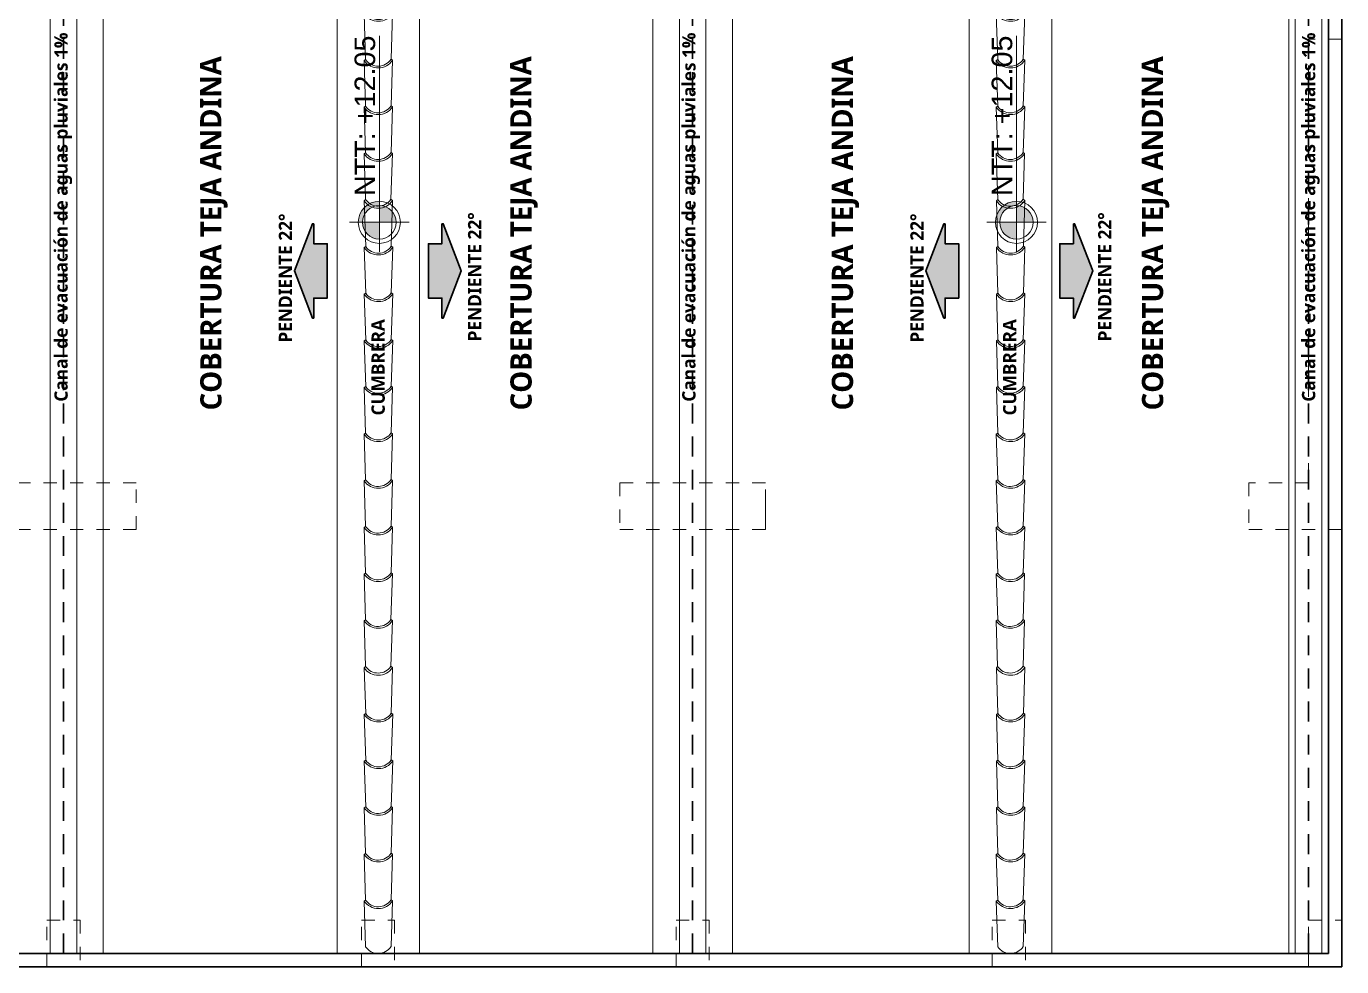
# Model space of a CAD drawing. Header units: metres. Extents: x 27 to 147, y -173 to 8.
# Drawn here: x 73.8 to 83.73, y -111.32 to -104.23 of the extents above; entities that cross this region are included whole.
import ezdxf

# ---------------------------------------------------------------- set-up
doc = ezdxf.new("R2010")
doc.units = ezdxf.units.M
doc.linetypes.add('DASHED2', pattern=[0.375, 0.25, -0.125])
doc.linetypes.add('HIDDEN2', pattern=[0.1875, 0.125, -0.0625])
for name, color, linetype, lineweight in [('2D Drafting - General_Pen_No__46', 7, 'Continuous', 25), ('Cotas varias El', 253, 'Continuous', 13), ('Equipamiento SR', 23, 'Continuous', 0), ('GRAFO 4', 7, 'Continuous', 30), ('GRAFO01', 7, 'Continuous', 0), ('I.S. CANALETAS', 12, 'Continuous', 0), ('linea0016', 144, 'HIDDEN2', 9), ('TEJAS ANDINA', 253, 'Continuous', 0), ('TEXTO 100', 7, 'Continuous', 20), ('TEXTOS-SUBTITULO', 7, 'Continuous', 30), ('VENTANAS  50', 161, 'Continuous', 9)]:
    doc.layers.add(name, color=color, linetype=linetype, lineweight=lineweight)
doc.layers.add('Interior - Furniture _Pen_No__3', color=7, linetype='Continuous', lineweight=18, true_color=0xff6600)
doc.layers.add('Mobiliario', color=7, linetype='Continuous', lineweight=0, true_color=0x7f7f7f)
doc.styles.add('GENERATED_STYLE_2', font='arial.ttf')
doc.styles.add('JOS', font='arial.ttf', dxfattribs={"height": 1})
doc.styles.add('TURBO_BASS', font='swisseb.ttf')

# ---------------------------------------------------------------- blocks, each defined once
blk = doc.blocks.new('A$C295C7585')
at = {"layer": 'Mobiliario', "lineweight": 15}
for p, q in [((1.374978025502969, 3.076203088460716), (1.513853283491699, 3.40416242087349)), ((1.513853283491699, 3.40416242087349), (1.527648820229842, 3.406546360073889)), ((1.556330874160267, 2.995064099900674), (1.716417933508637, 3.313533070731637)), ((1.716417933508637, 3.313533070731637), (1.70900166888714, 3.325407371513847)), ((1.222307230775641, 2.745859816847769), (1.36118248876528, 3.073819149260316)), ((1.36118248876528, 3.073819149260316), (1.374978025502969, 3.076203088460716)), ((1.403660079433394, 2.6647208282875), (1.563747138781764, 2.983189799118463)), ((1.563747138781764, 2.983189799118463), (1.556330874160267, 2.995064099900674)), ((1.069636436049223, 2.415516545234141), (1.208511694038407, 2.743475877646915)), ((1.208511694038407, 2.743475877646915), (1.222307230776096, 2.745859816847542)), ((1.250989284706975, 2.334377556673871), (1.411076344054891, 2.652846527505289)), ((1.411076344054891, 2.652846527505289), (1.403660079433394, 2.6647208282875)), ((0.9169656413223493, 2.085173273620967), (1.055840899311079, 2.413132606033741)), ((1.055840899311079, 2.413132606033741), (1.069636436048768, 2.415516545234595)), ((1.098318489980102, 2.004034285060698), (1.258405549328472, 2.322503255891888)), ((1.258405549328472, 2.322503255891888), (1.25098928470652, 2.334377556674326)), ((0.7650785429282223, 1.751017721853714), (0.9031190902182971, 2.079350511766734)), ((0.9031190902182971, 2.079350511766734), (0.9169656413223493, 2.085173273620967)), ((0.94643139158552, 1.66987873329299), (1.10492039455994, 1.989062689736784)), ((1.10492039455994, 1.989062689736784), (1.098439325062163, 2.004274668164622)), ((0.612407748201349, 1.420674450239858), (0.7512830061905333, 1.748633782652632)), ((0.7512830061905333, 1.748633782652632), (0.7650785429282223, 1.751017721853486)), ((0.7937605968586467, 1.339535461679816), (0.953847656207472, 1.658004432511007)), ((0.953847656207472, 1.658004432511007), (0.94643139158552, 1.66987873329299)), ((0.4597369534749305, 1.090331178626684), (0.5986122114636601, 1.418290511039459)), ((0.5986122114636601, 1.418290511039459), (0.6124077482018038, 1.420674450240085)), ((0.8011768614805987, 1.327661160897833), (0.7937605968591015, 1.339535461679816)), ((0.6410898021322282, 1.009192190066642), (0.8011768614805987, 1.327661160897833)), ((0.3070661587476025, 0.7599879070137376), (0.4459414167367868, 1.087947239426285)), ((0.4459414167367868, 1.087947239426285), (0.4597369534749305, 1.090331178626911)), ((0.4884190074053549, 0.6788489184534683), (0.6485060667537255, 0.997317889284659)), ((0.6485060667537255, 0.997317889284659), (0.6410898021322282, 1.009192190066642)), ((0.1543953640207292, 0.4296446354001091), (0.2932706220099135, 0.757603967813111)), ((0.2932706220099135, 0.757603967813111), (0.3070661587480572, 0.7599879070135103)), ((0.3357482126784817, 0.3485056468398398), (0.4958352720268522, 0.6669746176712579)), ((0.4958352720268522, 0.6669746176712579), (0.4884190074053549, 0.6788489184534683)), ((0.001724569293855893, 0.09930136378693533), (0.1405998272830402, 0.4272606961997099)), ((0.1405998272830402, 0.4272606961997099), (0.1543953640207292, 0.4296446354007912)), ((0.1830774179516084, 0.01816237522666597), (0.3431644773004336, 0.3366313460578567)), ((0.3431644773004336, 0.3366313460578567), (0.3357482126784817, 0.3485056468402945))]:
    blk.add_line(p, q, dxfattribs=at)
for centre, radius, start, end in [((1.64559542193274, 3.42692813519011), 0.1336946849706216, 189.8041789864884, 301.9874291323811), ((1.64559542193274, 3.42692813519011), 0.1196946849706216, 189.8041789864884, 301.9874291323811), ((1.492924627205866, 3.096584863576936), 0.1336946849706216, 189.8041789864884, 301.9874291323811), ((1.492924627205866, 3.096584863576936), 0.1196946849706216, 189.8041789864884, 301.9874291323811), ((1.340253832479448, 2.766241591963535), 0.1336946849706216, 189.8041789864884, 301.9874291323811), ((1.340253832479448, 2.766241591963535), 0.1196946849706216, 189.8041789864884, 301.9874291323811), ((1.187583037752574, 2.435898320350134), 0.1336946849706216, 189.8041789864884, 301.9874291323811), ((1.187583037752574, 2.435898320350134), 0.1196946849706216, 189.8041789864884, 301.9874291323811), ((1.034204698330086, 2.101672659223368), 0.1329726096647947, 189.6640148896703, 302.1275932302208), ((1.034912243024337, 2.105555048736051), 0.1196946849706216, 189.8041789864884, 301.9874291323811), ((0.8830251446311195, 1.77139949696948), 0.1336946849706216, 189.8041789864884, 301.9874291323811), ((0.8830251446311195, 1.77139949696948), 0.1196946849706216, 189.8041789864884, 301.9874291323811), ((0.7303543499047009, 1.441056225356306), 0.1336946849706216, 189.8041789864884, 301.9874291323811), ((0.7303543499047009, 1.441056225356306), 0.1196946849706216, 189.8041789864884, 301.9874291323811), ((0.5776835551778277, 1.110712953743132), 0.1336946849706216, 189.8041789864884, 301.9874291323811), ((0.5776835551778277, 1.110712953743132), 0.1196946849706216, 189.8041789864884, 301.9874291323811), ((0.4250127604509544, 0.7803696821295034), 0.1336946849706216, 189.8041789864884, 301.9874291323811), ((0.4250127604509544, 0.7803696821295034), 0.1196946849706216, 189.8041789864884, 301.9874291323811), ((0.2723419657240811, 0.4500264105163296), 0.1336946849706216, 189.8041789864884, 301.9874291323811), ((0.2723419657240811, 0.4500264105163296), 0.1196946849706216, 189.8041789864884, 301.9874291323811), ((0.1196711709962983, 0.119683138902019), 0.1196946849706216, 189.8041789864884, 301.9874291323811)]:
    blk.add_arc(centre, radius, start, end, dxfattribs=at)

msp = doc.modelspace()

# ---------------------------------------------------------------- hatches: boundary and pattern name
at = {"layer": 'Interior - Furniture _Pen_No__3', "true_color": 0x939598}
h = msp.add_hatch(color=252, dxfattribs=at)
h.dxf.hatch_style = 1
h.paths.add_polyline_path([(76.06920694903087, -105.8687802897814), (75.96680695320015, -105.8687802901569), (75.96680695264439, -105.7177402882073), (75.95698002541758, -105.7177402882461), (75.82038584114781, -106.0735802906963), (75.95698002803795, -106.4294202921424), (75.96680695526396, -106.4294202921065), (75.96680695470818, -106.2783802924249), (76.06920695053881, -106.2783802920464)])
h = msp.add_hatch(color=252, dxfattribs=at)
h.dxf.hatch_style = 1
h.paths.add_polyline_path([(76.83229126854084, -106.2783802920464), (76.93469126437148, -106.2783802924249), (76.9346912638157, -106.4294202921065), (76.94451819104171, -106.4294202921424), (77.08111237793185, -106.0735802906963), (76.94451819366208, -105.7177402882461), (76.93469126643527, -105.7177402882073), (76.93469126587951, -105.8687802901569), (76.83229127004878, -105.8687802897814)])
h = msp.add_hatch(color=252, dxfattribs=at)
h.dxf.hatch_style = 1
h.paths.add_polyline_path([(80.83616005301198, -105.8687802897814), (80.73376005718126, -105.8687802901569), (80.7337600566255, -105.7177402882073), (80.72393312939869, -105.7177402882461), (80.58733894512892, -106.0735802906963), (80.72393313201906, -106.4294202921424), (80.73376005924507, -106.4294202921065), (80.73376005868928, -106.2783802924249), (80.83616005451992, -106.2783802920464)])
h = msp.add_hatch(color=252, dxfattribs=at)
h.dxf.hatch_style = 1
h.paths.add_polyline_path([(81.59924437252195, -106.2783802920464), (81.70164436835259, -106.2783802924249), (81.7016443677968, -106.4294202921065), (81.71147129502282, -106.4294202921424), (81.84806548191295, -106.0735802906963), (81.71147129764319, -105.7177402882461), (81.70164437041637, -105.7177402882073), (81.70164436986062, -105.8687802901569), (81.5992443740299, -105.8687802897814)])
at = {"layer": 'TEXTO 100', "ltscale": 1.3}
h = msp.add_hatch(color=256, dxfattribs=at)
edge = h.paths.add_edge_path()
edge.add_line((76.4621180774086, -105.580105800188), (76.4621180754126, -105.7065561379983))
edge.add_line((76.4621180754126, -105.7065561379983), (76.58856841297319, -105.7065561379983))
edge.add_arc((76.4621180754126, -105.7065561368751), 0.1264503375606894, 359.9999994913017, 449.9999990956475)
edge = h.paths.add_edge_path()
edge.add_arc((76.4621180774086, -105.7065561371248), 0.1264503395565726, 180.0000003956542, 270)
edge.add_line((76.4621180774086, -105.833006475808), (76.4621180754126, -105.7065561379977))
edge.add_line((76.4621180754126, -105.7065561379983), (76.33566773785202, -105.7065561379983))
edge = h.paths.add_edge_path()
edge.add_line((76.30340214986768, -105.7065561379983), (76.3356677378521, -105.7065561379983))
edge.add_arc((76.4621180774086, -105.7065561388711), 0.1264503395565726, 90, 179.9999996043458, ccw=False)
edge.add_line((76.4621180774086, -105.580105800188), (76.4621180754126, -105.5478402102075))
edge.add_arc((76.4621180754126, -105.7065561368751), 0.1587159266678152, 90, 180.0000004052843)
for points in [[(76.4621180754126, -105.5478402101649, 0.4120774747802481), (76.30340637488177, -105.7053977500582), (76.33567304355142, -105.7053977500582, -0.4115329230338712), (76.4621180754126, -105.5801058001379)], [(81.27192370420403, -105.5478402101649, 0.4120774747802481), (81.1132120036732, -105.7053977500582), (81.14547867234285, -105.7053977500582, -0.4115329230338712), (81.27192370420403, -105.5801058001379)]]:
    msp.add_hatch(color=256, dxfattribs=at).paths.add_polyline_path(points)
h = msp.add_hatch(color=256, dxfattribs=at)
edge = h.paths.add_edge_path()
edge.add_line((81.27192370620003, -105.580105800188), (81.27192370420403, -105.7065561379983))
edge.add_line((81.27192370420403, -105.7065561379983), (81.39837404176461, -105.7065561379983))
edge.add_arc((81.27192370420403, -105.7065561368751), 0.1264503375606894, 359.9999994913017, 449.9999990956475)
edge = h.paths.add_edge_path()
edge.add_arc((81.27192370620003, -105.7065561371248), 0.1264503395565726, 180.0000003956542, 270)
edge.add_line((81.27192370620003, -105.833006475808), (81.27192370420403, -105.7065561379977))
edge.add_line((81.27192370420403, -105.7065561379983), (81.14547336664344, -105.7065561379983))
edge = h.paths.add_edge_path()
edge.add_line((81.11320777865899, -105.7065561379983), (81.14547336664342, -105.7065561379983))
edge.add_arc((81.27192370620003, -105.7065561388711), 0.1264503395565726, 90, 179.9999996043458, ccw=False)
edge.add_line((81.27192370620003, -105.580105800188), (81.27192370420403, -105.5478402102075))
edge.add_arc((81.27192370420403, -105.7065561368751), 0.1587159266678152, 90, 180.0000004052843)

# ---------------------------------------------------------------- linework, layer by layer
at = {"layer": 'Cotas varias El'}
for p, q in [((76.14277204883388, -100.9234129995979), (76.14277204883388, -111.2235144146177)), ((76.76623424619027, -100.9234129995979), (76.76623424619027, -111.2235144146177)), ((80.91510554571437, -100.9233763689378), (80.91510554571437, -111.2234777839576)), ((81.53856774307064, -100.9233763689378), (81.53856774307064, -111.2234777839576))]:
    msp.add_line(p, q, dxfattribs=at)
at = {"layer": 'Equipamiento SR'}
for points in [[(74.37742582388137, -100.9234867833245), (78.52742584404461, -100.9234867833245), (78.52742584404461, -111.223514414526), (74.37742582388137, -111.223514414526)], [(79.12742638332327, -100.9234603027991), (83.3274274394779, -100.9234603027991), (83.3274274394779, -111.2234777838659), (79.12742638332327, -111.2234777838659)]]:
    msp.add_lwpolyline(points, close=True, dxfattribs=at)
at = {"layer": 'GRAFO 4', "linetype": 'Continuous'}
for points in [[(54.92742397717905, -99.72345572369805), (83.72742807929569, -99.72345572369805), (83.72742808032808, -111.3234777838659), (54.92742397821155, -111.3234777838659)], [(55.02742397718794, -99.82345572369807), (83.62742807930454, -99.82345572369807), (83.62742808031919, -111.2234777838659), (55.02742397820259, -111.2234777838659)]]:
    msp.add_lwpolyline(points, close=True, dxfattribs=at)
at = {"layer": 'GRAFO 4', "linetype": 'Continuous', "flags": 128}
for points in [[(75.96680695264439, -105.7177402882073), (75.95698002541758, -105.7177402882461), (75.82038584114781, -106.0735802906963), (75.95698002803795, -106.4294202921424), (75.96680695526396, -106.4294202921065), (75.96680695470818, -106.2783802924249), (76.06920695053881, -106.2783802920464), (76.06920694903087, -105.8687802897814), (75.96680695320015, -105.8687802901569)], [(76.93469126643527, -105.7177402882073), (76.94451819366208, -105.7177402882461), (77.08111237793185, -106.0735802906963), (76.94451819104171, -106.4294202921424), (76.9346912638157, -106.4294202921065), (76.93469126437148, -106.2783802924249), (76.83229126854084, -106.2783802920464), (76.83229127004878, -105.8687802897814), (76.93469126587951, -105.8687802901569)], [(80.7337600566255, -105.7177402882073), (80.72393312939869, -105.7177402882461), (80.58733894512892, -106.0735802906963), (80.72393313201906, -106.4294202921424), (80.73376005924507, -106.4294202921065), (80.73376005868928, -106.2783802924249), (80.83616005451992, -106.2783802920464), (80.83616005301198, -105.8687802897814), (80.73376005718126, -105.8687802901569)], [(81.70164437041637, -105.7177402882073), (81.71147129764319, -105.7177402882461), (81.84806548191295, -106.0735802906963), (81.71147129502282, -106.4294202921424), (81.7016443677968, -106.4294202921065), (81.70164436835259, -106.2783802924249), (81.59924437252195, -106.2783802920464), (81.5992443740299, -105.8687802897814), (81.70164436986062, -105.8687802901569)]]:
    msp.add_lwpolyline(points, close=True, dxfattribs=at)
at = {"layer": 'GRAFO01', "color": 251, "linetype": 'DASHED2', "lineweight": 9, "ltscale": 0.2}
for points in [[(83.72742807929569, -108.0234832865091), (83.72742802448852, -104.3234972788728), (83.47742802964217, -104.3234972788728), (83.47742808446048, -107.6734833381318), (83.02742805803484, -107.6734833380313), (83.02742805772175, -108.0234832863484)], [(73.52742582389237, -108.0234825763019), (74.62742582387045, -108.0234826927218), (74.62742617289496, -107.6734826927637), (73.52742617291733, -107.6734825763436)], [(78.27742638333427, -108.023492773293), (79.37742638331235, -108.0234928897129), (79.37742673233686, -107.6734928897548), (78.27742673235923, -107.6734927733347)], [(74.2024260507311, -111.3234777460142), (73.95242616707276, -111.3234777460925), (73.95242581801665, -110.973477746132), (74.202425701675, -110.9734777460535)], [(76.57742678672469, -111.3234334491038), (76.32742690306634, -111.323433449182), (76.32742655401023, -110.9734334492216), (76.57742643766858, -110.9734334491431)], [(78.95242722912701, -111.3234878643981), (78.70242734546866, -111.3234878644763), (78.70242699641256, -110.9734878645158), (78.9524268800709, -110.9734878644374)], [(81.33993080303514, -111.3234476173584), (81.0899309193768, -111.3234476174366), (81.08993057032069, -110.9734476174761), (81.33993045397904, -110.9734476173977)], [(83.72742715835648, -111.3234832452488), (83.47742727469813, -111.323483245327), (83.47742692564202, -110.9734832453665), (83.72742680930037, -110.9734832452881)]]:
    msp.add_lwpolyline(points, close=True, dxfattribs=at)
at = {"layer": 'I.S. CANALETAS'}
for p, q in [((73.97720062524218, -100.6939204934238), (73.97720062524195, -111.2234927099226)), ((74.17720062524222, -100.6939204934238), (74.17720062524177, -111.2234927099226)), ((78.72720036345447, -100.693920996147), (78.72720036345424, -111.2234932126457)), ((78.92720036345452, -100.693920996147), (78.92720036345406, -111.2234932126457)), ((83.3774251771913, -100.6936681400964), (83.37743052725398, -111.2234909007332)), ((83.577425177191, -100.6936680384791), (83.57743052725402, -111.2234907991158))]:
    msp.add_line(p, q, dxfattribs=at)
at = {"layer": 'linea0016', "linetype": 'HIDDEN2', "lineweight": 30, "ltscale": 1.2}
for p, q in [((74.07719900292875, -111.2235731917846), (74.07719900292875, -100.6658833105487)), ((78.82719874114105, -111.2235736945076), (78.82719874114105, -100.6658838132719)), ((83.47742632160418, -111.2235714334046), (83.47742632160418, -100.6658815521687))]:
    msp.add_line(p, q, dxfattribs=at)
at = {"layer": 'TEXTO 100', "ltscale": 1.3}
for points in [[(76.4621180754126, -105.9294894063168), (76.4621180754126, -104.2986215462317), (76.4621180754126, -105.7053977500582), (76.23802642189833, -105.7053977500582), (76.686209732919, -105.7053977500582)], [(81.27192370420403, -105.9294894063168), (81.27192370420403, -104.2986215462317), (81.27192370420403, -105.7053977500582), (81.04783205068975, -105.7053977500582), (81.49601536171042, -105.7053977500582)]]:
    msp.add_lwpolyline(points, dxfattribs=at)
for centre, radius in [((76.4621180754126, -105.7065561379983), 0.1587159278333798), ((81.27192370420403, -105.7065561379983), 0.1587159278333798), ((76.4621180754126, -105.7065561379983), 0.1264503378603642), ((81.27192370420403, -105.7065561379983), 0.1264503378603642)]:
    msp.add_circle(centre, radius, dxfattribs=at)
at = {"layer": 'VENTANAS  50', "linetype": 'Continuous'}
msp.add_line((79.3774264351947, -108.0234940529305), (79.37742614433955, -107.773492882018), dxfattribs=at)

# ---------------------------------------------------------------- block references
at = {"layer": 'TEJAS ANDINA', "xscale": 0.9674350222721193, "yscale": 0.9674350222721193, "zscale": 0.9674350222721193, "rotation": 24.76401395280984}
for p in [(76.39738040531131, -107.7376750973173), (81.1697139021918, -107.7376384666572), (76.39713225573837, -111.2613590213505), (81.16946575261886, -111.2613223906903)]:
    msp.add_blockref('A$C295C7585', p, dxfattribs=at)

# ---------------------------------------------------------------- texts
at = {"layer": '2D Drafting - General_Pen_No__46', "char_height": 0.1, "attachment_point": 7, "rotation": 90, "style": 'GENERATED_STYLE_2'}
for s, insert in [('{\\fTrebuchet MS|b1|i0|c0|p34;Canal de evacuación de aguas pluviales 1%}', (74.14279185291787, -107.0599937674195)), ('{\\fTrebuchet MS|b1|i0|c0|p34;Canal de evacuación de aguas pluviales 1%}', (78.88249396264871, -107.0599937674195)), ('{\\fTrebuchet MS|b1|i0|c0|p34;Canal de evacuación de aguas pluviales 1%}', (83.561064712561, -107.0599937674195)), ('\\A1;{\\fTrebuchet MS|b1|i0|c0|p34;PENDIENTE 22°}', (75.8030266204569, -106.6141134259781)), ('\\A1;{\\fTrebuchet MS|b1|i0|c0|p34;PENDIENTE 22°}', (77.23150596189862, -106.6050914320569)), ('\\A1;{\\fTrebuchet MS|b1|i0|c0|p34;PENDIENTE 22°}', (80.57082354133325, -106.6141134259781)), ('\\A1;{\\fTrebuchet MS|b1|i0|c0|p34;PENDIENTE 22°}', (81.98889934239483, -106.6050914320569)), ('\\A1;{\\fTrebuchet MS|b1|i0|c0|p34;CUMBRERA}', (76.5042973585696, -107.1640479628298)), ('\\A1;{\\fTrebuchet MS|b1|i0|c0|p34;CUMBRERA}', (81.27209427944592, -107.1640479628298))]:
    msp.add_mtext(s, dxfattribs=dict(at, insert=insert))
at = {"layer": 'GRAFO01', "style": 'JOS'}
for p in [(76.43034051898951, -105.5086523420053), (81.24014614778093, -105.5086523420053)]:
    msp.add_text('NTT: +12.05', height=0.1552649359622742, rotation=90.00000000812999, dxfattribs=at).set_placement(p)
at = {"layer": 'TEXTOS-SUBTITULO', "char_height": 0.16, "attachment_point": 1, "rotation": 90.03293630447392, "style": 'TURBO_BASS'}
for insert in [(75.11064165583889, -107.1258461609595), (77.45193030668065, -107.1258461609595), (79.87843857671533, -107.1258461609595), (82.21972722755709, -107.1258461609595)]:
    msp.add_mtext('{\\fTrebuchet MS|b1|i0|c0|p34;COBERTURA TEJA ANDINA}', dxfattribs=dict(at, insert=insert))

doc.saveas('drawing.dxf')
